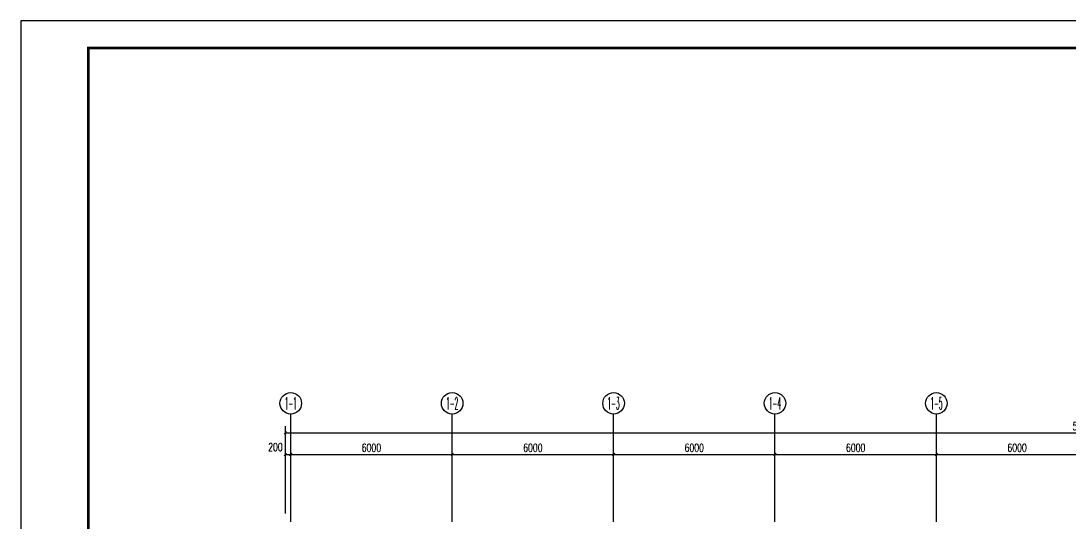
# Model space of a CAD drawing. Extents: x 815029915 to 815825525, y 579155098 to 579748855.
# Drawn here: x 815286196 to 815325190, y 579595334 to 579613994 of the extents above; entities that cross this region are included whole.
import ezdxf
from ezdxf.enums import TextEntityAlignment as Align

# ---------------------------------------------------------------- set-up
doc = ezdxf.new("R2010")
doc.units = 0
doc.header["$LTSCALE"] = 100
doc.header["$MEASUREMENT"] = 0
for name, color, linetype in [('AXIS', 3, 'Continuous'), ('AXIS_TEXT', 7, 'Continuous'), ('ZG-图框层', 4, 'Continuous'), ('zm', 1, 'Continuous')]:
    doc.layers.add(name, color=color, linetype=linetype)
doc.styles.add('_TCH_AXIS', font='COMPLEX', dxfattribs={"bigfont": 'GBCBIG'})
doc.styles.add('_TCH_DIM_T3', font='SIMPLEX', dxfattribs={"width": 0.705882, "bigfont": 'GBCBIG'})
doc.styles.add('COMPLEX', font='COMPLEX')
doc.dimstyles.new('_TCH_ARCH-100', dxfattribs={"dimscale": 100, "dimtxt": 2.975, "dimasz": 1, "dimexe": 2.5, "dimexo": 3, "dimgap": 1, "dimtad": 1, "dimdec": 0, "dimzin": 0, "dimdsep": 46, "dimtxsty": '_TCH_DIM_T3', "dimblk": 'ARCHTICK', "dimcen": 0.09, "dimclrt": 7, "dimazin": 2, "dimtfac": 1, "dimtdec": 0, "dimtix": 1, "dimtmove": 2, "dimatfit": 3, "dimfxl": 0, "dimtolj": 1, "dimtzin": 0, "dimarcsym": 0})

# ---------------------------------------------------------------- blocks, each defined once
blk = doc.blocks.new('_AXISO')
blk.add_circle((0, 0), 0.5)
at = {"layer": 'AXIS_TEXT', "style": 'COMPLEX', "width": 1.041667}
blk.add_attdef('A', text='', height=0.56, dxfattribs=at).set_placement((-0.25, -0.28), (0.25, -0.28), align=Align.FIT)
blk = doc.blocks.new('_ArchTick')
at = {"color": 0, "linetype": 'ByBlock', "const_width": 0.4}
blk.add_lwpolyline([(-0.5, -0.5), (0.5, 0.5)], dxfattribs=at)
blk = doc.blocks.new('*D326')
at = {"layer": 'AXIS', "color": 0, "lineweight": -2, "transparency": 16777216}
for p, q in [((815296023, 579595684), (815296023, 579598934)), ((815355443, 579595684), (815355443, 579598934)), ((815296023, 579598684), (815355443, 579598684))]:
    blk.add_line(p, q, dxfattribs=at)
at = {"layer": 'Defpoints', "color": 0, "transparency": 16777216}
for p in [(815355443, 579598684), (815296023, 579595384), (815355443, 579595384)]:
    blk.add_point(p, dxfattribs=at)
at = {"layer": 'AXIS', "color": 0, "lineweight": -2, "transparency": 16777216, "xscale": 100, "yscale": 100, "zscale": 100, "rotation": 180}
blk.add_blockref('_ArchTick', (815296023, 579598684), dxfattribs=at)
at = {"layer": 'AXIS', "color": 0, "lineweight": -2, "transparency": 16777216, "xscale": 100, "yscale": 100, "zscale": 100}
blk.add_blockref('_ArchTick', (815355443, 579598684), dxfattribs=at)
at = {"layer": 'AXIS', "color": 7, "transparency": 16777216, "insert": (815325733, 579598932), "char_height": 297.5, "attachment_point": 5, "style": '_TCH_DIM_T3'}
blk.add_mtext('\\A1;59420', dxfattribs=at)
blk = doc.blocks.new('*D327')
at = {"layer": 'AXIS', "color": 0, "lineweight": -2, "transparency": 16777216}
for p, q in [((815296023, 579595684), (815296023, 579598134)), ((815296223, 579595684), (815296223, 579598134)), ((815296023, 579597884), (815296223, 579597884))]:
    blk.add_line(p, q, dxfattribs=at)
at = {"layer": 'Defpoints', "color": 0, "transparency": 16777216}
for p in [(815296223, 579597884), (815296023, 579595384), (815296223, 579595384)]:
    blk.add_point(p, dxfattribs=at)
at = {"layer": 'AXIS', "color": 0, "lineweight": -2, "transparency": 16777216, "xscale": 100, "yscale": 100, "zscale": 100, "rotation": 180}
blk.add_blockref('_ArchTick', (815296023, 579597884), dxfattribs=at)
at = {"layer": 'AXIS', "color": 0, "lineweight": -2, "transparency": 16777216, "xscale": 100, "yscale": 100, "zscale": 100}
blk.add_blockref('_ArchTick', (815296223, 579597884), dxfattribs=at)
at = {"layer": 'AXIS', "color": 7, "transparency": 16777216, "insert": (815295653, 579598159), "char_height": 297.5, "attachment_point": 5, "style": '_TCH_DIM_T3'}
blk.add_mtext('\\A1;200', dxfattribs=at)
blk = doc.blocks.new('*D328')
at = {"layer": 'AXIS', "color": 0, "lineweight": -2, "transparency": 16777216}
for p, q in [((815296223, 579595684), (815296223, 579598134)), ((815302223, 579595684), (815302223, 579598134)), ((815296223, 579597884), (815302223, 579597884))]:
    blk.add_line(p, q, dxfattribs=at)
at = {"layer": 'Defpoints', "color": 0, "transparency": 16777216}
for p in [(815302223, 579597884), (815296223, 579595384), (815302223, 579595384)]:
    blk.add_point(p, dxfattribs=at)
at = {"layer": 'AXIS', "color": 0, "lineweight": -2, "transparency": 16777216, "xscale": 100, "yscale": 100, "zscale": 100, "rotation": 180}
blk.add_blockref('_ArchTick', (815296223, 579597884), dxfattribs=at)
at = {"layer": 'AXIS', "color": 0, "lineweight": -2, "transparency": 16777216, "xscale": 100, "yscale": 100, "zscale": 100}
blk.add_blockref('_ArchTick', (815302223, 579597884), dxfattribs=at)
at = {"layer": 'AXIS', "color": 7, "transparency": 16777216, "insert": (815299223, 579598132), "char_height": 297.5, "attachment_point": 5, "style": '_TCH_DIM_T3'}
blk.add_mtext('\\A1;6000', dxfattribs=at)
blk = doc.blocks.new('*D329')
at = {"layer": 'AXIS', "color": 0, "lineweight": -2, "transparency": 16777216}
for p, q in [((815302223, 579595684), (815302223, 579598134)), ((815308223, 579595684), (815308223, 579598134)), ((815302223, 579597884), (815308223, 579597884))]:
    blk.add_line(p, q, dxfattribs=at)
at = {"layer": 'Defpoints', "color": 0, "transparency": 16777216}
for p in [(815308223, 579597884), (815302223, 579595384), (815308223, 579595384)]:
    blk.add_point(p, dxfattribs=at)
at = {"layer": 'AXIS', "color": 0, "lineweight": -2, "transparency": 16777216, "xscale": 100, "yscale": 100, "zscale": 100, "rotation": 180}
blk.add_blockref('_ArchTick', (815302223, 579597884), dxfattribs=at)
at = {"layer": 'AXIS', "color": 0, "lineweight": -2, "transparency": 16777216, "xscale": 100, "yscale": 100, "zscale": 100}
blk.add_blockref('_ArchTick', (815308223, 579597884), dxfattribs=at)
at = {"layer": 'AXIS', "color": 7, "transparency": 16777216, "insert": (815305223, 579598132), "char_height": 297.5, "attachment_point": 5, "style": '_TCH_DIM_T3'}
blk.add_mtext('\\A1;6000', dxfattribs=at)
blk = doc.blocks.new('*D330')
at = {"layer": 'AXIS', "color": 0, "lineweight": -2, "transparency": 16777216}
for p, q in [((815308223, 579595684), (815308223, 579598134)), ((815314223, 579595684), (815314223, 579598134)), ((815308223, 579597884), (815314223, 579597884))]:
    blk.add_line(p, q, dxfattribs=at)
at = {"layer": 'Defpoints', "color": 0, "transparency": 16777216}
for p in [(815314223, 579597884), (815308223, 579595384), (815314223, 579595384)]:
    blk.add_point(p, dxfattribs=at)
at = {"layer": 'AXIS', "color": 0, "lineweight": -2, "transparency": 16777216, "xscale": 100, "yscale": 100, "zscale": 100, "rotation": 180}
blk.add_blockref('_ArchTick', (815308223, 579597884), dxfattribs=at)
at = {"layer": 'AXIS', "color": 0, "lineweight": -2, "transparency": 16777216, "xscale": 100, "yscale": 100, "zscale": 100}
blk.add_blockref('_ArchTick', (815314223, 579597884), dxfattribs=at)
at = {"layer": 'AXIS', "color": 7, "transparency": 16777216, "insert": (815311223, 579598132), "char_height": 297.5, "attachment_point": 5, "style": '_TCH_DIM_T3'}
blk.add_mtext('\\A1;6000', dxfattribs=at)
blk = doc.blocks.new('*D331')
at = {"layer": 'AXIS', "color": 0, "lineweight": -2, "transparency": 16777216}
for p, q in [((815314223, 579595684), (815314223, 579598134)), ((815320223, 579595684), (815320223, 579598134)), ((815314223, 579597884), (815320223, 579597884))]:
    blk.add_line(p, q, dxfattribs=at)
at = {"layer": 'Defpoints', "color": 0, "transparency": 16777216}
for p in [(815320223, 579597884), (815314223, 579595384), (815320223, 579595384)]:
    blk.add_point(p, dxfattribs=at)
at = {"layer": 'AXIS', "color": 0, "lineweight": -2, "transparency": 16777216, "xscale": 100, "yscale": 100, "zscale": 100, "rotation": 180}
blk.add_blockref('_ArchTick', (815314223, 579597884), dxfattribs=at)
at = {"layer": 'AXIS', "color": 0, "lineweight": -2, "transparency": 16777216, "xscale": 100, "yscale": 100, "zscale": 100}
blk.add_blockref('_ArchTick', (815320223, 579597884), dxfattribs=at)
at = {"layer": 'AXIS', "color": 7, "transparency": 16777216, "insert": (815317223, 579598132), "char_height": 297.5, "attachment_point": 5, "style": '_TCH_DIM_T3'}
blk.add_mtext('\\A1;6000', dxfattribs=at)
blk = doc.blocks.new('*D332')
at = {"layer": 'AXIS', "color": 0, "lineweight": -2, "transparency": 16777216}
for p, q in [((815320223, 579595684), (815320223, 579598134)), ((815326223, 579595684), (815326223, 579598134)), ((815320223, 579597884), (815326223, 579597884))]:
    blk.add_line(p, q, dxfattribs=at)
at = {"layer": 'Defpoints', "color": 0, "transparency": 16777216}
for p in [(815326223, 579597884), (815320223, 579595384), (815326223, 579595384)]:
    blk.add_point(p, dxfattribs=at)
at = {"layer": 'AXIS', "color": 0, "lineweight": -2, "transparency": 16777216, "xscale": 100, "yscale": 100, "zscale": 100, "rotation": 180}
blk.add_blockref('_ArchTick', (815320223, 579597884), dxfattribs=at)
at = {"layer": 'AXIS', "color": 0, "lineweight": -2, "transparency": 16777216, "xscale": 100, "yscale": 100, "zscale": 100}
blk.add_blockref('_ArchTick', (815326223, 579597884), dxfattribs=at)
at = {"layer": 'AXIS', "color": 7, "transparency": 16777216, "insert": (815323223, 579598132), "char_height": 297.5, "attachment_point": 5, "style": '_TCH_DIM_T3'}
blk.add_mtext('\\A1;6000', dxfattribs=at)
blk = doc.blocks.new('ll')
at = {"layer": 'ZG-图框层'}
blk.add_lwpolyline([(815136770, 579524220), (815255670, 579524220), (815255670, 579608320), (815136770, 579608320)], close=True, dxfattribs=at)

msp = doc.modelspace()

# ---------------------------------------------------------------- linework, layer by layer
at = {"layer": 'AXIS'}
for p, q in [((815296223.5, 579595383.7), (815296223.5, 579599383.7)), ((815302223.5, 579595383.7), (815302223.5, 579599383.7)), ((815308223.5, 579595383.7), (815308223.5, 579599383.7)), ((815314223.5, 579595383.7), (815314223.5, 579599383.7)), ((815320223.5, 579595383.7), (815320223.5, 579599383.7))]:
    msp.add_line(p, q, dxfattribs=at)
at = {"layer": 'ZG-图框层'}
msp.add_lwpolyline([(815286195.5, 579529893.5), (815405095.5, 579529893.5), (815405095.5, 579613993.5), (815286195.5, 579613993.5)], close=True, dxfattribs=at)
at = {"layer": 'ZG-图框层', "const_width": 100}
msp.add_lwpolyline([(815288695.5, 579530893.5), (815404095.5, 579530893.5), (815404095.5, 579612993.5), (815288695.5, 579612993.5)], close=True, dxfattribs=at)

# ---------------------------------------------------------------- block references
at = {"layer": 'AXIS'}
ref = msp.add_blockref('_AXISO', (815296223.5, 579599783.7), dxfattribs=dict(at, xscale=800, yscale=800, zscale=800))
ref.add_attrib('A', '1-1', dxfattribs={"color": 7, "height": 452.55, "style": '_TCH_AXIS', "width": 0.42}).set_placement((815295997.2, 579599557.4), (815296449.8, 579599557.4), align=Align.FIT)
ref = msp.add_blockref('_AXISO', (815302223.5, 579599783.7), dxfattribs=dict(at, xscale=800, yscale=800, zscale=800))
ref.add_attrib('A', '1-2', dxfattribs={"color": 7, "height": 452.55, "style": '_TCH_AXIS', "width": 0.381818}).set_placement((815301997.2, 579599557.4), (815302449.8, 579599557.4), align=Align.FIT)
ref = msp.add_blockref('_AXISO', (815308223.5, 579599783.7), dxfattribs=dict(at, xscale=800, yscale=800, zscale=800))
ref.add_attrib('A', '1-3', dxfattribs={"color": 7, "height": 452.55, "style": '_TCH_AXIS', "width": 0.381818}).set_placement((815307997.2, 579599557.4), (815308449.8, 579599557.4), align=Align.FIT)
ref = msp.add_blockref('_AXISO', (815314223.5, 579599783.7), dxfattribs=dict(at, xscale=800, yscale=800, zscale=800))
ref.add_attrib('A', '1-4', dxfattribs={"color": 7, "height": 452.55, "style": '_TCH_AXIS', "width": 0.368421}).set_placement((815313997.2, 579599557.4), (815314449.8, 579599557.4), align=Align.FIT)
ref = msp.add_blockref('_AXISO', (815320223.5, 579599783.7), dxfattribs=dict(at, xscale=800, yscale=800, zscale=800))
ref.add_attrib('A', '1-5', dxfattribs={"color": 7, "height": 452.55, "style": '_TCH_AXIS', "width": 0.381818}).set_placement((815319997.2, 579599557.4), (815320449.8, 579599557.4), align=Align.FIT)
at = {"layer": 'zm', "color": 1}
msp.add_blockref('ll', (149425.4, 5673.6), dxfattribs=at)

# ---------------------------------------------------------------- dimensions: what is measured, and where the dimension line sits
at = {"layer": 'AXIS'}
for p1, p2, distance, picture, middle in [((815296023.5, 579595383.7), (815355443.5, 579595383.7), 3300, '*D326', (815325733.5, 579598932.4)), ((815296223.5, 579595383.7), (815302223.5, 579595383.7), 2500, '*D328', (815299223.5, 579598132.4)), ((815302223.5, 579595383.7), (815308223.5, 579595383.7), 2500, '*D329', (815305223.5, 579598132.4)), ((815308223.5, 579595383.7), (815314223.5, 579595383.7), 2500, '*D330', (815311223.5, 579598132.4)), ((815314223.5, 579595383.7), (815320223.5, 579595383.7), 2500, '*D331', (815317223.5, 579598132.4)), ((815320223.5, 579595383.7), (815326223.5, 579595383.7), 2500, '*D332', (815323223.5, 579598132.4))]:
    dim = msp.add_aligned_dim(p1=p1, p2=p2, distance=distance, dimstyle='_TCH_ARCH-100', dxfattribs=at)
    dim.commit()
    dim.dimension.update_dxf_attribs({"geometry": picture, "text_midpoint": middle})
dim = msp.add_linear_dim(base=(815296223.5, 579597883.7), p1=(815296023.5, 579595383.7), p2=(815296223.5, 579595383.7), angle=0, dimstyle='_TCH_ARCH-100', dxfattribs=at)
dim.commit()
dim.dimension.update_dxf_attribs({"geometry": '*D327', "text_midpoint": (815295653.5, 579598158.7), "dimtype": 161})

doc.saveas('drawing.dxf')
